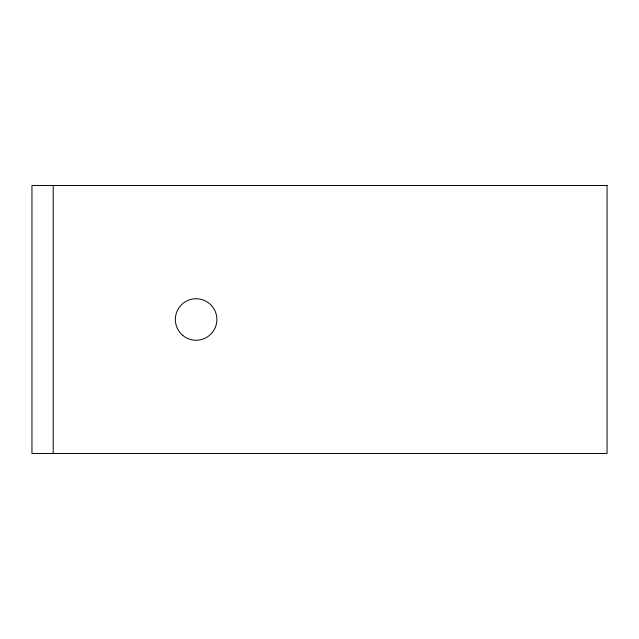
<?xml version="1.0" encoding="UTF-8"?>
<svg xmlns="http://www.w3.org/2000/svg" width="639" height="639" viewBox="0 0 639 639"><rect width="100%" height="100%" fill="white"/><g stroke="black" fill="none" stroke-linecap="round" stroke-linejoin="round"><path stroke-width="0.96" d="M53.205 185.486L53.205 453.514M607.05 185.486L31.95 185.486L31.95 453.514L607.05 453.514L607.05 185.486M182.794 335.435A20.775 20.775 0 0 0 216.581 323.07A20.775 20.775 0 0 0 188.976 299.995A20.775 20.775 0 0 0 182.794 335.435"/></g></svg>
